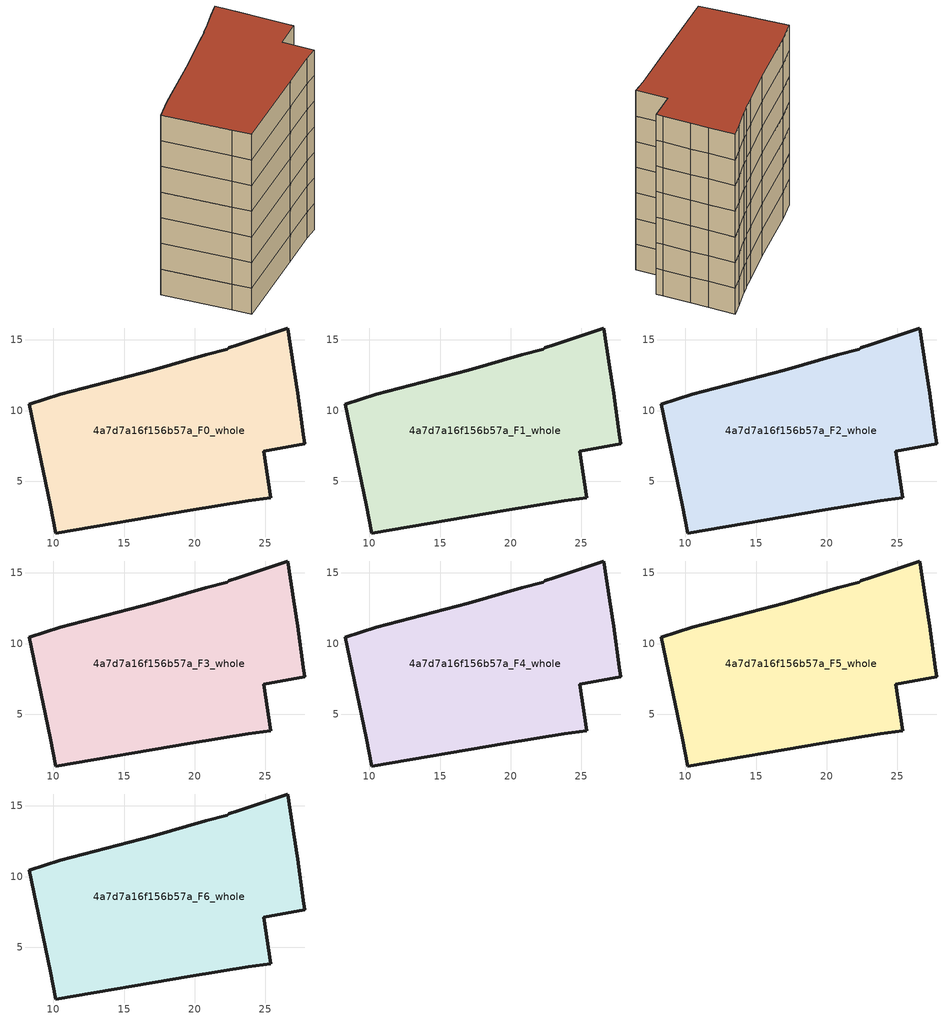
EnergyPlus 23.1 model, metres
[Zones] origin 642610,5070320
4a7d7a16f156b57a_F0_whole
 floor ground (EU_floor_Construction): 26.6,15.84 27,13.04 27.3,11.24 27.7,8.34 27.8,7.64 24.89,7.14 25.39,3.83 23.79,3.63 19.69,2.93 10.18,1.34 9.78,3.34 8.28,10.44 10.49,11.14 16.99,12.84 20.79,13.94 22.29,14.34 22.39,14.44 23.1,14.64 25.1,15.34 z0
 wall outside (EU_wall_Construction): 8.28,10.44 9.78,3.34 10.18,1.34 19.69,2.93 23.79,3.63 25.39,3.83 24.89,7.14 27.8,7.64 27.7,8.34 27.3,11.24 27,13.04 26.6,15.84 25.1,15.34 23.1,14.64 22.39,14.44 22.29,14.34 20.79,13.94 16.99,12.84 10.49,11.14 8.28,10.44 z0:3
4a7d7a16f156b57a_F1_whole
 floor to 4a7d7a16f156b57a_F0_whole (EU_floor_Construction): 26.6,15.84 27,13.04 27.3,11.24 27.7,8.34 27.8,7.64 24.89,7.14 25.39,3.83 23.79,3.63 19.69,2.93 10.18,1.34 9.78,3.34 8.28,10.44 10.49,11.14 16.99,12.84 20.79,13.94 22.29,14.34 22.39,14.44 23.1,14.64 25.1,15.34 z3
 wall outside (EU_wall_Construction): 8.28,10.44 9.78,3.34 10.18,1.34 19.69,2.93 23.79,3.63 25.39,3.83 24.89,7.14 27.8,7.64 27.7,8.34 27.3,11.24 27,13.04 26.6,15.84 25.1,15.34 23.1,14.64 22.39,14.44 22.29,14.34 20.79,13.94 16.99,12.84 10.49,11.14 8.28,10.44 z3:6
4a7d7a16f156b57a_F2_whole
 floor to 4a7d7a16f156b57a_F1_whole (EU_floor_Construction): 26.6,15.84 27,13.04 27.3,11.24 27.7,8.34 27.8,7.64 24.89,7.14 25.39,3.83 23.79,3.63 19.69,2.93 10.18,1.34 9.78,3.34 8.28,10.44 10.49,11.14 16.99,12.84 20.79,13.94 22.29,14.34 22.39,14.44 23.1,14.64 25.1,15.34 z6
 wall outside (EU_wall_Construction): 8.28,10.44 9.78,3.34 10.18,1.34 19.69,2.93 23.79,3.63 25.39,3.83 24.89,7.14 27.8,7.64 27.7,8.34 27.3,11.24 27,13.04 26.6,15.84 25.1,15.34 23.1,14.64 22.39,14.44 22.29,14.34 20.79,13.94 16.99,12.84 10.49,11.14 8.28,10.44 z6:9
4a7d7a16f156b57a_F3_whole
 floor to 4a7d7a16f156b57a_F2_whole (EU_floor_Construction): 26.6,15.84 27,13.04 27.3,11.24 27.7,8.34 27.8,7.64 24.89,7.14 25.39,3.83 23.79,3.63 19.69,2.93 10.18,1.34 9.78,3.34 8.28,10.44 10.49,11.14 16.99,12.84 20.79,13.94 22.29,14.34 22.39,14.44 23.1,14.64 25.1,15.34 z9
 wall outside (EU_wall_Construction): 8.28,10.44 9.78,3.34 10.18,1.34 19.69,2.93 23.79,3.63 25.39,3.83 24.89,7.14 27.8,7.64 27.7,8.34 27.3,11.24 27,13.04 26.6,15.84 25.1,15.34 23.1,14.64 22.39,14.44 22.29,14.34 20.79,13.94 16.99,12.84 10.49,11.14 8.28,10.44 z9:12
4a7d7a16f156b57a_F4_whole
 floor to 4a7d7a16f156b57a_F3_whole (EU_floor_Construction): 26.6,15.84 27,13.04 27.3,11.24 27.7,8.34 27.8,7.64 24.89,7.14 25.39,3.83 23.79,3.63 19.69,2.93 10.18,1.34 9.78,3.34 8.28,10.44 10.49,11.14 16.99,12.84 20.79,13.94 22.29,14.34 22.39,14.44 23.1,14.64 25.1,15.34 z12
 wall outside (EU_wall_Construction): 8.28,10.44 9.78,3.34 10.18,1.34 19.69,2.93 23.79,3.63 25.39,3.83 24.89,7.14 27.8,7.64 27.7,8.34 27.3,11.24 27,13.04 26.6,15.84 25.1,15.34 23.1,14.64 22.39,14.44 22.29,14.34 20.79,13.94 16.99,12.84 10.49,11.14 8.28,10.44 z12:15
4a7d7a16f156b57a_F5_whole
 floor to 4a7d7a16f156b57a_F4_whole (EU_floor_Construction): 26.6,15.84 27,13.04 27.3,11.24 27.7,8.34 27.8,7.64 24.89,7.14 25.39,3.83 23.79,3.63 19.69,2.93 10.18,1.34 9.78,3.34 8.28,10.44 10.49,11.14 16.99,12.84 20.79,13.94 22.29,14.34 22.39,14.44 23.1,14.64 25.1,15.34 z15
 wall outside (EU_wall_Construction): 8.28,10.44 9.78,3.34 10.18,1.34 19.69,2.93 23.79,3.63 25.39,3.83 24.89,7.14 27.8,7.64 27.7,8.34 27.3,11.24 27,13.04 26.6,15.84 25.1,15.34 23.1,14.64 22.39,14.44 22.29,14.34 20.79,13.94 16.99,12.84 10.49,11.14 8.28,10.44 z15:18
4a7d7a16f156b57a_F6_whole
 floor to 4a7d7a16f156b57a_F5_whole (EU_floor_Construction): 26.6,15.84 27,13.04 27.3,11.24 27.7,8.34 27.8,7.64 24.89,7.14 25.39,3.83 23.79,3.63 19.69,2.93 10.18,1.34 9.78,3.34 8.28,10.44 10.49,11.14 16.99,12.84 20.79,13.94 22.29,14.34 22.39,14.44 23.1,14.64 25.1,15.34 z18
 wall outside (EU_wall_Construction): 8.28,10.44 9.78,3.34 10.18,1.34 19.69,2.93 23.79,3.63 25.39,3.83 24.89,7.14 27.8,7.64 27.7,8.34 27.3,11.24 27,13.04 26.6,15.84 25.1,15.34 23.1,14.64 22.39,14.44 22.29,14.34 20.79,13.94 16.99,12.84 10.49,11.14 8.28,10.44 z18:21
 roof outside (EU_roof_Construction): 25.39,3.83 24.89,7.14 27.8,7.64 27.7,8.34 27.3,11.24 27,13.04 26.6,15.84 25.1,15.34 23.1,14.64 22.39,14.44 22.29,14.34 20.79,13.94 16.99,12.84 10.49,11.14 8.28,10.44 9.78,3.34 10.18,1.34 19.69,2.93 23.79,3.63 z21
[Building]
EU S2 Campaign: North Axis=0; Terrain=City; Solar Distribution=FullExterior
[Site:Location]
Lyon-Bron: Latitude=45.75; Longitude=5; Time Zone=1; Elevation=198
[SizingPeriod:WeatherFileDays]
AnnualSizingPeriod: Begin Month=1; Begin Day of Month=1; End Month=12; End Day of Month=31; Day of Week for Start Day=Monday; Use Weather File Daylight Saving Period=No; Use Weather File Rain and Snow Indicators=No
[MATERIAL]
EU_InternalMass_Material: Roughness=MediumRough; Thickness=0.1; Conductivity=1; Density=1800; Specific Heat=900; Thermal Absorptance=0.9; Solar Absorptance=0.7; Visible Absorptance=0.7
[MATERIAL:NOMASS] Roughness=MediumRough; Thermal Absorptance=0.9; Solar Absorptance=0.7; Visible Absorptance=0.7
Name | Thermal Resistance
EU_wall_NoMass | 0.776494
EU_roof_NoMass | 0.486893
EU_floor_NoMass | 0.421597
[CONSTRUCTION]
EU_wall_Construction: EU_wall_NoMass
EU_roof_Construction: EU_roof_NoMass
EU_floor_Construction: EU_floor_NoMass
EU_InternalMass_Construction: EU_InternalMass_Material
[ZONE] Type=1; Multiplier=1; Ceiling Height=autocalculate; Floor Area=autocalculate; Part of Total Floor Area=Yes
Name | Volume
4a7d7a16f156b57a_F0_whole | 550.142
4a7d7a16f156b57a_F1_whole; 4a7d7a16f156b57a_F2_whole; 4a7d7a16f156b57a_F3_whole; 4a7d7a16f156b57a_F4_whole; 4a7d7a16f156b57a_F5_whole; 4a7d7a16f156b57a_F6_whole | 550.144
[INTERNALMASS] Construction=EU_InternalMass_Construction; Surface Area=183.38
Name | Zone or ZoneList
4a7d7a16f156b57a_F0_whole_EU_InternalMass | 4a7d7a16f156b57a_F0_whole
4a7d7a16f156b57a_F1_whole_EU_InternalMass | 4a7d7a16f156b57a_F1_whole
4a7d7a16f156b57a_F2_whole_EU_InternalMass | 4a7d7a16f156b57a_F2_whole
4a7d7a16f156b57a_F3_whole_EU_InternalMass | 4a7d7a16f156b57a_F3_whole
4a7d7a16f156b57a_F4_whole_EU_InternalMass | 4a7d7a16f156b57a_F4_whole
4a7d7a16f156b57a_F5_whole_EU_InternalMass | 4a7d7a16f156b57a_F5_whole
4a7d7a16f156b57a_F6_whole_EU_InternalMass | 4a7d7a16f156b57a_F6_whole
[OTHEREQUIPMENT] Fuel Type=Electricity; Design Level Calculation Method=Watts/Area; Power per Zone Floor Area=1; Fraction Latent=0; Fraction Radiant=0; Fraction Lost=0; Carbon Dioxide Generation Rate=0; EndUse Subcategory=EU_Step8_InternalGains
Name | Zone or ZoneList or Space or SpaceList | Schedule
EU_Step8_InternalGain_4a7d7a16f156b57a_F0_whole_f000 | 4a7d7a16f156b57a_F0_whole | EU_Step8_GainSchedule_4a7d7a16f156b57a_F0_whole_f000
EU_Step8_InternalGain_4a7d7a16f156b57a_F1_whole_f000 | 4a7d7a16f156b57a_F1_whole | EU_Step8_GainSchedule_4a7d7a16f156b57a_F1_whole_f000
EU_Step8_InternalGain_4a7d7a16f156b57a_F2_whole_f000 | 4a7d7a16f156b57a_F2_whole | EU_Step8_GainSchedule_4a7d7a16f156b57a_F2_whole_f000
EU_Step8_InternalGain_4a7d7a16f156b57a_F3_whole_f000 | 4a7d7a16f156b57a_F3_whole | EU_Step8_GainSchedule_4a7d7a16f156b57a_F3_whole_f000
EU_Step8_InternalGain_4a7d7a16f156b57a_F4_whole_f000 | 4a7d7a16f156b57a_F4_whole | EU_Step8_GainSchedule_4a7d7a16f156b57a_F4_whole_f000
EU_Step8_InternalGain_4a7d7a16f156b57a_F5_whole_f000 | 4a7d7a16f156b57a_F5_whole | EU_Step8_GainSchedule_4a7d7a16f156b57a_F5_whole_f000
EU_Step8_InternalGain_4a7d7a16f156b57a_F6_whole_f000 | 4a7d7a16f156b57a_F6_whole | EU_Step8_GainSchedule_4a7d7a16f156b57a_F6_whole_f000
[ZONEVENTILATION:DESIGNFLOWRATE] Schedule=EU_AlwaysOn; Design Flow Rate Calculation Method=AirChanges/Hour; Air Changes per Hour=0.693814; Ventilation Type=Natural; Fan Pressure Rise=0; Fan Total Efficiency=1; Constant Term Coefficient=1; Temperature Term Coefficient=0; Velocity Term Coefficient=0; Velocity Squared Term Coefficient=0; Minimum Indoor Temperature=-100; Maximum Indoor Temperature=100; Delta Temperature=-100; Minimum Outdoor Temperature=-100; Maximum Outdoor Temperature=100; Maximum Wind Speed=40
Name | Zone or ZoneList or Space or SpaceList
EU_ConstantAir_4a7d7a16f156b57a_F0_whole | 4a7d7a16f156b57a_F0_whole
EU_ConstantAir_4a7d7a16f156b57a_F1_whole | 4a7d7a16f156b57a_F1_whole
EU_ConstantAir_4a7d7a16f156b57a_F2_whole | 4a7d7a16f156b57a_F2_whole
EU_ConstantAir_4a7d7a16f156b57a_F3_whole | 4a7d7a16f156b57a_F3_whole
EU_ConstantAir_4a7d7a16f156b57a_F4_whole | 4a7d7a16f156b57a_F4_whole
EU_ConstantAir_4a7d7a16f156b57a_F5_whole | 4a7d7a16f156b57a_F5_whole
EU_ConstantAir_4a7d7a16f156b57a_F6_whole | 4a7d7a16f156b57a_F6_whole
[HVACTEMPLATE:THERMOSTAT] Constant Heating Setpoint=20; Constant Cooling Setpoint=50
EU_HeatOnly_4a7d7a16f156b57a_F0_whole; EU_HeatOnly_4a7d7a16f156b57a_F1_whole; EU_HeatOnly_4a7d7a16f156b57a_F2_whole; EU_HeatOnly_4a7d7a16f156b57a_F3_whole; EU_HeatOnly_4a7d7a16f156b57a_F4_whole; EU_HeatOnly_4a7d7a16f156b57a_F5_whole; EU_HeatOnly_4a7d7a16f156b57a_F6_whole
[HVACTEMPLATE:ZONE:IDEALLOADSAIRSYSTEM] System Availability Schedule=EU_AlwaysOn; Maximum Heating Supply Air Temperature=50; Minimum Cooling Supply Air Temperature=13; Maximum Heating Supply Air Humidity Ratio=0.0156; Minimum Cooling Supply Air Humidity Ratio=0.0077; Heating Limit=NoLimit; Cooling Limit=NoLimit; Heating Availability Schedule=EU_AlwaysOn; Cooling Availability Schedule=EU_CoolingOff; Dehumidification Control Type=ConstantSensibleHeatRatio; Cooling Sensible Heat Ratio=0.7; Dehumidification Setpoint=60; Humidification Control Type=None; Humidification Setpoint=30; Outdoor Air Method=None; Outdoor Air Flow Rate per Person=0.00944; Outdoor Air Flow Rate per Zone Floor Area=0; Outdoor Air Flow Rate per Zone=0; Demand Controlled Ventilation Type=None; Outdoor Air Economizer Type=NoEconomizer; Heat Recovery Type=None; Sensible Heat Recovery Effectiveness=0.7; Latent Heat Recovery Effectiveness=0.65
Name | Template Thermostat
4a7d7a16f156b57a_F0_whole | EU_HeatOnly_4a7d7a16f156b57a_F0_whole
4a7d7a16f156b57a_F1_whole | EU_HeatOnly_4a7d7a16f156b57a_F1_whole
4a7d7a16f156b57a_F2_whole | EU_HeatOnly_4a7d7a16f156b57a_F2_whole
4a7d7a16f156b57a_F3_whole | EU_HeatOnly_4a7d7a16f156b57a_F3_whole
4a7d7a16f156b57a_F4_whole | EU_HeatOnly_4a7d7a16f156b57a_F4_whole
4a7d7a16f156b57a_F5_whole | EU_HeatOnly_4a7d7a16f156b57a_F5_whole
4a7d7a16f156b57a_F6_whole | EU_HeatOnly_4a7d7a16f156b57a_F6_whole
[SIZING:ZONE] Zone Cooling Design Supply Air Temperature Input Method=SupplyAirTemperature; Zone Cooling Design Supply Air Temperature=13; Zone Heating Design Supply Air Temperature Input Method=SupplyAirTemperature; Zone Heating Design Supply Air Temperature=50; Zone Cooling Design Supply Air Humidity Ratio=0.008; Zone Heating Design Supply Air Humidity Ratio=0.008; Cooling Design Air Flow Method=DesignDay; Cooling Design Air Flow Rate=0; Cooling Minimum Air Flow per Zone Floor Area=0.000762; Cooling Minimum Air Flow=0; Cooling Minimum Air Flow Fraction=0.2; Heating Design Air Flow Method=DesignDay; Heating Design Air Flow Rate=0; Heating Maximum Air Flow per Zone Floor Area=0.002032; Heating Maximum Air Flow=0.141576; Heating Maximum Air Flow Fraction=0.3; Account for Dedicated Outdoor Air System=No; Dedicated Outdoor Air System Control Strategy=NeutralSupplyAir; Dedicated Outdoor Air Low Setpoint Temperature for Design=autosize; Dedicated Outdoor Air High Setpoint Temperature for Design=autosize; Zone Load Sizing Method=Sensible Load Only No Latent Load; Zone Latent Cooling Design Supply Air Humidity Ratio Input Method=HumidityRatioDifference; Zone Cooling Design Supply Air Humidity Ratio Difference=0.005; Zone Latent Heating Design Supply Air Humidity Ratio Input Method=HumidityRatioDifference; Zone Humidification Design Supply Air Humidity Ratio Difference=0.005
4a7d7a16f156b57a_F0_whole; 4a7d7a16f156b57a_F1_whole; 4a7d7a16f156b57a_F2_whole; 4a7d7a16f156b57a_F3_whole; 4a7d7a16f156b57a_F4_whole; 4a7d7a16f156b57a_F5_whole; 4a7d7a16f156b57a_F6_whole
[SCHEDULE:CONSTANT]
Name | Hourly Value
EU_AlwaysOn | 1
EU_CoolingOff | 0
[SCHEDULE:FILE] Column Number=1; Rows to Skip at Top=0; Number of Hours of Data=8760; Column Separator=Comma; Interpolate to Timestep=No; Minutes per Item=60; Adjust Schedule for Daylight Savings=Yes
Name | File
EU_Step8_GainSchedule_4a7d7a16f156b57a_F0_whole_f000 | C:\Users\o_iseri\Desktop\OpenUBEM\openubem\outputs\eu_evidence\EU-11\FR-LYO-HAUTCOEURPENTES\idfs\4a7d7a16f156b57a\4a7d7a16f156b57a_F0_whole_f000_gain.csv
EU_Step8_GainSchedule_4a7d7a16f156b57a_F1_whole_f000 | C:\Users\o_iseri\Desktop\OpenUBEM\openubem\outputs\eu_evidence\EU-11\FR-LYO-HAUTCOEURPENTES\idfs\4a7d7a16f156b57a\4a7d7a16f156b57a_F1_whole_f000_gain.csv
EU_Step8_GainSchedule_4a7d7a16f156b57a_F2_whole_f000 | C:\Users\o_iseri\Desktop\OpenUBEM\openubem\outputs\eu_evidence\EU-11\FR-LYO-HAUTCOEURPENTES\idfs\4a7d7a16f156b57a\4a7d7a16f156b57a_F2_whole_f000_gain.csv
EU_Step8_GainSchedule_4a7d7a16f156b57a_F3_whole_f000 | C:\Users\o_iseri\Desktop\OpenUBEM\openubem\outputs\eu_evidence\EU-11\FR-LYO-HAUTCOEURPENTES\idfs\4a7d7a16f156b57a\4a7d7a16f156b57a_F3_whole_f000_gain.csv
EU_Step8_GainSchedule_4a7d7a16f156b57a_F4_whole_f000 | C:\Users\o_iseri\Desktop\OpenUBEM\openubem\outputs\eu_evidence\EU-11\FR-LYO-HAUTCOEURPENTES\idfs\4a7d7a16f156b57a\4a7d7a16f156b57a_F4_whole_f000_gain.csv
EU_Step8_GainSchedule_4a7d7a16f156b57a_F5_whole_f000 | C:\Users\o_iseri\Desktop\OpenUBEM\openubem\outputs\eu_evidence\EU-11\FR-LYO-HAUTCOEURPENTES\idfs\4a7d7a16f156b57a\4a7d7a16f156b57a_F5_whole_f000_gain.csv
EU_Step8_GainSchedule_4a7d7a16f156b57a_F6_whole_f000 | C:\Users\o_iseri\Desktop\OpenUBEM\openubem\outputs\eu_evidence\EU-11\FR-LYO-HAUTCOEURPENTES\idfs\4a7d7a16f156b57a\4a7d7a16f156b57a_F6_whole_f000_gain.csv
